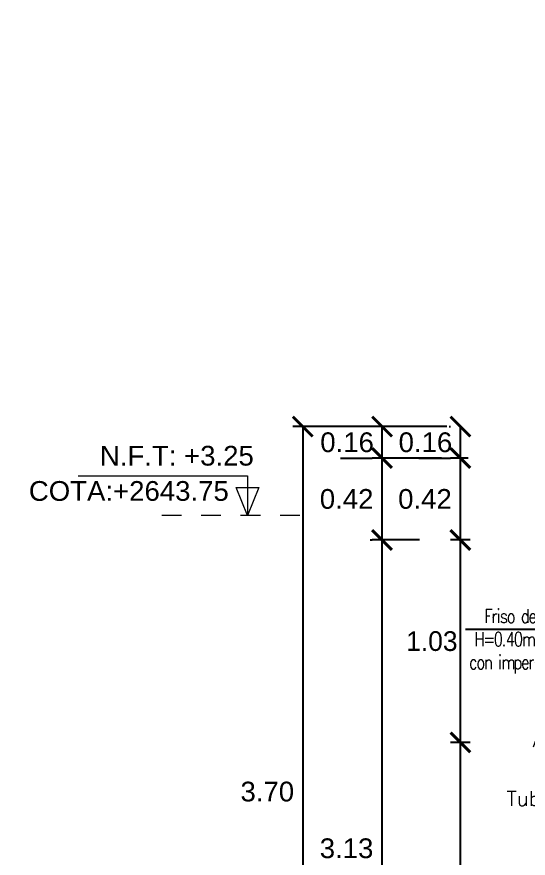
# Model space of a CAD drawing. Header units: millimetres. Extents: x -3570 to 5754, y -12788176 to 1214.
# Drawn here: x 3396.09 to 3398.682, y 1188.445 to 1192.709 of the extents above; entities that cross this region are included whole.
import ezdxf
from ezdxf import colors
from ezdxf.entities.mleader import LeaderData, LeaderLine
from ezdxf.enums import TextEntityAlignment as Align
from ezdxf.math import Vec2, Vec3

# ---------------------------------------------------------------- set-up
doc = ezdxf.new("R2010")
doc.units = ezdxf.units.MM
doc.linetypes.add('HIDDEN2', pattern=[4.7625, 3.175, -1.5875])
doc.linetypes.add('TRAZOS1', pattern=[0.15, 0.1, -0.05])
for name, color, linetype, lineweight in [('COTAS', 7, 'Continuous', 0), ('LINEAS ELEVACIONES', 252, 'Continuous', 0), ('PROYECCION', 1, 'HIDDEN2', 9), ('SGE_COTAS-01', 1, 'Continuous', 9), ('SGE_TEXTO-CHICOS-03', 3, 'Continuous', 9), ('TEXTOS-CHICOS-03', 3, 'Continuous', 5)]:
    doc.layers.add(name, color=color, linetype=linetype, lineweight=lineweight)
doc.styles.add('A-1', font='swissl.ttf', dxfattribs={"height": 0.07})
doc.styles.add('COTAS', font='arial.ttf')
doc.styles.add('ESC 1-50 C', font='arial.ttf', dxfattribs={"height": 0.075})
doc.styles.add('nemi', font='GOTHIC.TTF')
doc.styles.add('R80-50', font='romans.shx', dxfattribs={"width": 1.3, "height": 0.08})
doc.styles.add('ROMANS', font='romans.shx')
doc.dimstyles.new('1-50', dxfattribs={"dimtxt": 0.15, "dimasz": 0.07, "dimexe": 0.08, "dimexo": 0, "dimgap": 0.02, "dimtad": 1, "dimtoh": 1, "dimzin": 4, "dimdsep": 46, "dimtxsty": 'R80-50', "dimblk1": 'TICK1', "dimblk2": 'TICK1', "dimsah": 1, "dimcen": 0.09, "dimclrt": 3, "dimaunit": 1, "dimadec": 0, "dimazin": 0, "dimtfac": 1, "dimtix": 1, "dimtmove": 1, "dimatfit": 1, "dimldrblk": 'TICK1', "dimfxl": 0.6, "dimfxlon": 1, "dimtolj": 1, "dimtzin": 0, "dimarcsym": 0})
doc.dimstyles.new('COTA NEMI', dxfattribs={"dimscale": 0, "dimtxt": 0.1, "dimasz": 0.05, "dimexe": 0.04, "dimexo": 0.1, "dimgap": 0.022, "dimtad": 2, "dimtih": 1, "dimtoh": 1, "dimzin": 5, "dimdsep": 46, "dimtxsty": 'nemi', "dimblk": 'ARCHTICK', "dimcen": 0, "dimdle": 0.03, "dimclrd": 1, "dimclre": 1, "dimclrt": 256, "dimaunit": 1, "dimazin": 0, "dimtfac": 1, "dimtix": 1, "dimtmove": 0, "dimatfit": 3, "dimldrblk": 'ARCHTICK', "dimfxl": 0.05, "dimfxlon": 1, "dimtolj": 1, "dimtzin": 0, "dimlwd": -1, "dimlwe": -1, "dimarcsym": 0})
doc.dimstyles.new('Escala1_50', dxfattribs={"dimtxt": 0.1, "dimasz": 0.1, "dimexe": 0.05, "dimexo": 0.25, "dimgap": 0.05, "dimtad": 2, "dimtih": 1, "dimtoh": 1, "dimzin": 1, "dimdsep": 46, "dimtxsty": 'COTAS', "dimblk": 'ARCHTICK', "dimcen": 0.04, "dimclrd": 1, "dimclre": 1, "dimclrt": 7, "dimadec": 0, "dimazin": 0, "dimtfac": 1, "dimtmove": 2, "dimatfit": 3, "dimfxl": 1, "dimtolj": 1, "dimtzin": 4, "dimarcsym": 0})

# ---------------------------------------------------------------- blocks, each defined once
blk = doc.blocks.new('_ArchTick')
at = {"color": 0, "linetype": 'Continuous', "const_width": 0.15}
blk.add_lwpolyline([(-0.5, -0.5), (0.5, 0.5)], dxfattribs=at)
blk = doc.blocks.new('*D442')
at = {"layer": 'COTAS', "color": 1, "lineweight": -2, "transparency": 16777216}
for p, q in [((3398.3632, 1189.0313), (3398.2882, 1189.0313)), ((3398.3382, 1186.9313), (3398.3382, 1189.0313)), ((3398.377, 1186.9313), (3398.2882, 1186.9313))]:
    blk.add_line(p, q, dxfattribs=at)
at = {"layer": 'Defpoints', "color": 0, "lineweight": 30, "transparency": 16777216}
for p in [(3398.3382, 1189.0313), (3398.6132, 1189.0313), (3398.627, 1186.9313, -24926854.2474)]:
    blk.add_point(p, dxfattribs=at)
at = {"layer": 'COTAS', "color": 1, "lineweight": -2, "transparency": 16777216, "xscale": 0.1, "yscale": 0.1, "zscale": 0.1}
for p, rotation in [((3398.3382, 1189.0313), 90), ((3398.3382, 1186.9313), 270)]:
    blk.add_blockref('_ArchTick', p, dxfattribs=dict(at, rotation=rotation))
at = {"layer": 'COTAS', "color": 7, "transparency": 16777216, "insert": (3398.1576, 1187.9813), "char_height": 0.1, "attachment_point": 5, "style": 'COTAS'}
blk.add_mtext('\\A1;2.10', dxfattribs=at)
blk = doc.blocks.new('*D443')
at = {"layer": 'COTAS', "color": 1, "lineweight": -2, "transparency": 16777216}
for p, q in [((3398.377, 1190.4724), (3398.2882, 1190.4724)), ((3398.3382, 1190.0574), (3398.3382, 1190.4724)), ((3398.3632, 1190.0574), (3398.2882, 1190.0574))]:
    blk.add_line(p, q, dxfattribs=at)
at = {"layer": 'Defpoints', "color": 0, "lineweight": 30, "transparency": 16777216}
for p in [(3398.3382, 1190.4724), (3398.627, 1190.4724, -24926854.2474), (3398.6132, 1190.0574)]:
    blk.add_point(p, dxfattribs=at)
at = {"layer": 'COTAS', "color": 1, "lineweight": -2, "transparency": 16777216, "xscale": 0.1, "yscale": 0.1, "zscale": 0.1}
for p, rotation in [((3398.3382, 1190.4724), 90), ((3398.3382, 1190.0574), 270)]:
    blk.add_blockref('_ArchTick', p, dxfattribs=dict(at, rotation=rotation))
at = {"layer": 'COTAS', "color": 7, "transparency": 16777216, "insert": (3398.1588, 1190.2649), "char_height": 0.1, "attachment_point": 5, "style": 'COTAS'}
blk.add_mtext('\\A1;0.42', dxfattribs=at)
blk = doc.blocks.new('*D444')
at = {"layer": 'COTAS', "color": 1, "lineweight": -2, "transparency": 16777216}
for p, q in [((3398.2814, 1190.6321), (3398.2882, 1190.6321)), ((3398.3382, 1190.4724), (3398.3382, 1190.6321)), ((3398.127, 1190.4724), (3398.2882, 1190.4724))]:
    blk.add_line(p, q, dxfattribs=at)
at = {"layer": 'Defpoints', "color": 0, "lineweight": 30, "transparency": 16777216}
for p in [(3398.3382, 1190.6321), (3398.5314, 1190.6321), (3398.377, 1190.4724)]:
    blk.add_point(p, dxfattribs=at)
at = {"layer": 'COTAS', "color": 1, "lineweight": -2, "transparency": 16777216, "xscale": 0.1, "yscale": 0.1, "zscale": 0.1}
for p, rotation in [((3398.3382, 1190.6321), 90), ((3398.3382, 1190.4724), 270)]:
    blk.add_blockref('_ArchTick', p, dxfattribs=dict(at, rotation=rotation))
at = {"layer": 'COTAS', "color": 7, "transparency": 16777216, "insert": (3398.1611, 1190.5522), "char_height": 0.1, "attachment_point": 5, "style": 'COTAS'}
blk.add_mtext('\\A1;0.16', dxfattribs=at)
blk = doc.blocks.new('*D445')
at = {"layer": 'COTAS', "color": 1, "lineweight": -2, "transparency": 16777216}
for p, q in [((3397.8816, 1190.0574), (3397.8912, 1190.0574)), ((3397.9412, 1186.9313), (3397.9412, 1190.0574)), ((3398.0365, 1186.9313), (3397.8912, 1186.9313))]:
    blk.add_line(p, q, dxfattribs=at)
at = {"layer": 'Defpoints', "color": 0, "lineweight": 30, "transparency": 16777216}
for p in [(3397.9412, 1190.0574), (3398.1316, 1190.0574), (3398.2865, 1186.9313, -24926854.2474)]:
    blk.add_point(p, dxfattribs=at)
at = {"layer": 'COTAS', "color": 1, "lineweight": -2, "transparency": 16777216, "xscale": 0.1, "yscale": 0.1, "zscale": 0.1}
for p, rotation in [((3397.9412, 1190.0574), 90), ((3397.9412, 1186.9313), 270)]:
    blk.add_blockref('_ArchTick', p, dxfattribs=dict(at, rotation=rotation))
at = {"layer": 'COTAS', "color": 7, "transparency": 16777216, "insert": (3397.7614, 1188.4943), "char_height": 0.1, "attachment_point": 5, "style": 'COTAS'}
blk.add_mtext('\\A1;3.13', dxfattribs=at)
blk = doc.blocks.new('*D426')
at = {"layer": 'COTAS', "color": 1, "lineweight": -2, "transparency": 16777216}
for p, q in [((3398.2418, 1190.4724), (3397.8912, 1190.4724)), ((3397.9412, 1190.0574), (3397.9412, 1190.4724)), ((3398.1316, 1190.0574), (3397.8912, 1190.0574))]:
    blk.add_line(p, q, dxfattribs=at)
at = {"layer": 'Defpoints', "color": 0, "lineweight": 30, "transparency": 16777216}
for p in [(3397.9412, 1190.4724), (3398.4918, 1190.4724, 24926854.2474), (3398.3816, 1190.0574, 24926854.2474)]:
    blk.add_point(p, dxfattribs=at)
at = {"layer": 'COTAS', "color": 1, "lineweight": -2, "transparency": 16777216, "xscale": 0.1, "yscale": 0.1, "zscale": 0.1}
for p, rotation in [((3397.9412, 1190.4724), 90), ((3397.9412, 1190.0574), 270)]:
    blk.add_blockref('_ArchTick', p, dxfattribs=dict(at, rotation=rotation))
at = {"layer": 'COTAS', "color": 7, "transparency": 16777216, "insert": (3397.7618, 1190.2649), "char_height": 0.1, "attachment_point": 5, "style": 'COTAS'}
blk.add_mtext('\\A1;0.42', dxfattribs=at)
blk = doc.blocks.new('*D427')
at = {"layer": 'COTAS', "color": 1, "lineweight": -2, "transparency": 16777216}
for p, q in [((3398.2693, 1190.6321), (3397.4895, 1190.6321)), ((3397.5395, 1190.6321), (3397.5395, 1186.9313)), ((3397.8741, 1186.9313), (3397.4895, 1186.9313))]:
    blk.add_line(p, q, dxfattribs=at)
at = {"layer": 'Defpoints', "color": 0, "lineweight": 30, "transparency": 16777216}
for p in [(3398.5193, 1190.6321), (3397.5395, 1186.9313), (3398.1241, 1186.9313, -24926854.2474)]:
    blk.add_point(p, dxfattribs=at)
at = {"layer": 'COTAS', "color": 1, "lineweight": -2, "transparency": 16777216, "xscale": 0.1, "yscale": 0.1, "zscale": 0.1}
for p, rotation in [((3397.5395, 1190.6321), 90), ((3397.5395, 1186.9313), 270)]:
    blk.add_blockref('_ArchTick', p, dxfattribs=dict(at, rotation=rotation))
at = {"layer": 'COTAS', "color": 7, "transparency": 16777216, "insert": (3397.3598, 1188.7817), "char_height": 0.1, "attachment_point": 5, "style": 'COTAS'}
blk.add_mtext('\\A1;3.70', dxfattribs=at)
blk = doc.blocks.new('*D441')
at = {"layer": 'COTAS', "color": 1, "lineweight": -2, "transparency": 16777216}
for p, q in [((3398.1816, 1190.6321), (3397.8912, 1190.6321)), ((3397.9412, 1190.4724), (3397.9412, 1190.6321)), ((3397.73, 1190.4724), (3397.8912, 1190.4724))]:
    blk.add_line(p, q, dxfattribs=at)
at = {"layer": 'Defpoints', "color": 0, "lineweight": 30, "transparency": 16777216}
for p in [(3397.9412, 1190.6321), (3398.4316, 1190.6321, 24926854.2474), (3397.98, 1190.4724)]:
    blk.add_point(p, dxfattribs=at)
at = {"layer": 'COTAS', "color": 1, "lineweight": -2, "transparency": 16777216, "xscale": 0.1, "yscale": 0.1, "zscale": 0.1}
for p, rotation in [((3397.9412, 1190.6321), 90), ((3397.9412, 1190.4724), 270)]:
    blk.add_blockref('_ArchTick', p, dxfattribs=dict(at, rotation=rotation))
at = {"layer": 'COTAS', "color": 7, "transparency": 16777216, "insert": (3397.7641, 1190.5522), "char_height": 0.1, "attachment_point": 5, "style": 'COTAS'}
blk.add_mtext('\\A1;0.16', dxfattribs=at)
blk = doc.blocks.new('TICK1')
at = {"layer": 'COTAS', "ltscale": 0.5}
blk.add_line((-1, 0), (1, 0), dxfattribs=at)
at = {"layer": 'COTAS', "color": 4, "ltscale": 0.5}
blk.add_line((-0.354, -0.354), (0.354, 0.354), dxfattribs=at)
blk = doc.blocks.new('*D500')
at = {"color": 1, "transparency": 16777216}
for p, q in [((3398.3882, 1190.0574), (3398.2982, 1190.0574)), ((3398.3382, 1189.0013), (3398.3382, 1190.0874)), ((3398.3882, 1189.0313), (3398.2982, 1189.0313))]:
    blk.add_line(p, q, dxfattribs=at)
at = {"layer": 'Defpoints', "color": 0, "lineweight": 30, "transparency": 16777216}
for p in [(3398.3382, 1190.0574), (3398.6132, 1190.0574), (3398.6132, 1189.0313)]:
    blk.add_point(p, dxfattribs=at)
at = {"color": 1, "transparency": 16777216, "xscale": 0.05, "yscale": 0.05, "zscale": 0.05}
for p, rotation in [((3398.3382, 1190.0574), 90), ((3398.3382, 1189.0313), 270)]:
    blk.add_blockref('_ArchTick', p, dxfattribs=dict(at, rotation=rotation))
at = {"transparency": 16777216, "insert": (3398.1937, 1189.5443), "char_height": 0.1, "attachment_point": 5, "style": 'nemi'}
blk.add_mtext('\\A1;1.03', dxfattribs=at)

msp = doc.modelspace()

# ---------------------------------------------------------------- linework, layer by layer
at = {"layer": 'LINEAS ELEVACIONES', "elevation": -99722248.4331}
msp.add_lwpolyline([(3396.4013, 1190.3825), (3397.2592, 1190.3825), (3397.2592, 1190.1813), (3397.2014, 1190.3234), (3397.3171, 1190.3234), (3397.2592, 1190.1813)], dxfattribs=at)
at = {"layer": 'PROYECCION', "linetype": 'TRAZOS1'}
msp.add_line((3397.5246, 1190.1813, -99722248.4331), (3396.725, 1190.1813, -99722248.4331), dxfattribs=at)

# ---------------------------------------------------------------- texts
at = {"layer": 'SGE_TEXTO-CHICOS-03', "insert": (3398.7443, 1189.3801, -99722248.4331), "char_height": 0.07, "width": 0.829619, "attachment_point": 8, "style": 'ROMANS'}
msp.add_mtext('{\\W0.8;\\T0.8;Friso de concreto H=0.40m Tarrajeado con impermeabilizante}', dxfattribs=at)
at = {"layer": 'TEXTOS-CHICOS-03', "style": 'A-1'}
for s, p in [('N.F.T: +3.25', (3396.5112, 1190.4845, -99722248.4331)), ('COTA:+2643.75', (3396.1513, 1190.3059, -99722248.4331))]:
    msp.add_text(s, height=0.1, dxfattribs=at).set_placement(p, align=Align.MIDDLE_LEFT)

# ---------------------------------------------------------------- dimensions: what is measured, and where the dimension line sits
dim = msp.add_aligned_dim(p1=(3398.6132, 1189.0313, -99722248.4331), p2=(3398.6132, 1190.0574, -99722248.4331), distance=0.275, dimstyle='COTA NEMI', override={"dimscale": 1})
dim.commit()
dim.dimension.update_dxf_attribs({"geometry": '*D500', "text_midpoint": (3398.1937, 1189.5443, -99722248.4331)})
at = {"layer": 'COTAS', "color": 9, "true_color": 0xc7c8ca}
for base, p1, p2, picture, middle in [((3397.5395, 1186.9313, -99722248.4331), (3398.5193, 1190.6321, -99722248.4331), (3398.1241, 1186.9313, -124649102.6805), '*D427', (3397.3598, 1188.7817, -99722248.4331)), ((3397.9412, 1190.6321, -99722248.4331), (3397.98, 1190.4724, -99722248.4331), (3398.4316, 1190.6321, -74795394.1857), '*D441', (3397.7641, 1190.5522, -99722248.4331)), ((3398.3382, 1190.6321, -99722248.4331), (3398.377, 1190.4724, -99722248.4331), (3398.5314, 1190.6321, -99722248.4331), '*D444', (3398.1611, 1190.5522, -99722248.4331)), ((3397.9411954081, 1190.472360375, -99722248.4330861419), (3398.3816320681, 1190.057360375, -74795394.1857011765), (3398.4918097082, 1190.472360375, -74795394.1857011765), '*D426', (3397.7618297874, 1190.264860375, -99722248.4330861419)), ((3398.3381714589, 1190.472360375, -99722248.4330861419), (3398.6131549919, 1190.057360375, -99722248.4330861419), (3398.6269790702, 1190.472360375, -124649102.6804711074), '*D443', (3398.1588058382, 1190.264860375, -99722248.4330861419)), ((3397.9412, 1190.0574, -99722248.4331), (3398.2865, 1186.9313, -124649102.6805), (3398.1316, 1190.0574, -99722248.4331), '*D445', (3397.7614, 1188.4943, -99722248.4331)), ((3398.3382, 1189.0313, -99722248.4331), (3398.627, 1186.9313, -124649102.6805), (3398.6132, 1189.0313, -99722248.4331), '*D442', (3398.1576, 1187.9813, -99722248.4331))]:
    dim = msp.add_linear_dim(base=base, p1=p1, p2=p2, angle=90, dimstyle='Escala1_50', dxfattribs=at)
    dim.commit()
    dim.dimension.update_dxf_attribs({"geometry": picture, "text_midpoint": middle})

# ---------------------------------------------------------------- leaders
at = {"layer": 'SGE_COTAS-01', "lineweight": 5}
msp.add_leader([(3399.1157, 1189.8398, -99722248.4331), (3399.1151, 1189.6032, -99722248.4331), (3398.3637, 1189.6032, -99722248.4331)], dimstyle='1-50', override={"dimasz": 0.1, "dimse1": 1}, dxfattribs=at)
at = {"layer": 'SGE_TEXTO-CHICOS-03'}
ml = msp.add_multileader_mtext('Standard', dxfattribs=at)
ml.set_content('{\\Fromans|c0;Abrazadera }', color=256, style='ESC 1-50 C')
ml.set_leader_properties()
ml.build(insert=Vec2(0, 0))
ml.multileader.update_dxf_attribs({"text_left_attachment_type": 2, "text_right_attachment_type": 2, "dogleg_length": 0.1, "arrow_head_size": 0.07})
ctx = ml.context
ctx.base_point, ctx.char_height, ctx.arrow_head_size, ctx.landing_gap_size, ctx.plane_origin = Vec3(3398.6402, 1189.0444, -199444695.0946), 0.075, 0.07, 0.02, Vec3(3397.9944, 1188.0862, -199444695.0946)
ctx.left_attachment, ctx.right_attachment, ctx.text_align_type = 2, 2, 2
notes = []
notes.append((ctx, [(1, (1, 1, 0), (3399.3338, 1189.0444, -199444695.0946), (-1, 0), 0.05, [(0, [(3399.445, 1189.2763, -199444695.0946)], 0, [])])]))
ctx.mtext.insert, ctx.mtext.width, ctx.mtext.alignment, ctx.mtext.flow_direction = Vec3(3399.2638, 1189.0819, -199444695.0946), 1.17898, 3, 5
ml = msp.add_multileader_mtext('Standard', dxfattribs=at)
ml.set_content('{\\Fromans|c0;Tubería de 4"}', color=256, style='ESC 1-50 C')
ml.set_leader_properties()
ml.build(insert=Vec2(0, 0))
ml.multileader.update_dxf_attribs({"text_left_attachment_type": 2, "text_right_attachment_type": 2, "dogleg_length": 0.1, "arrow_head_size": 0.07})
ctx = ml.context
ctx.base_point, ctx.char_height, ctx.arrow_head_size, ctx.landing_gap_size, ctx.plane_origin = Vec3(3398.4463, 1188.7401, -199444695.0946), 0.075, 0.07, 0.02, Vec3(3397.8035, 1187.7819, -199444695.0946)
ctx.left_attachment, ctx.right_attachment, ctx.text_align_type = 2, 2, 2
notes.append((ctx, [(1, (1, 1, 0), (3399.3399, 1188.7401, -199444695.0946), (-1, 0), 0.05, [(0, [(3399.5243, 1188.8591, -199444695.0946)], 0, [])])]))
ctx.mtext.insert, ctx.mtext.width, ctx.mtext.alignment, ctx.mtext.flow_direction = Vec3(3399.2699, 1188.7847, -199444695.0946), 1.17898, 3, 5
for ctx, leaders in notes:
    for number, flags, end, landing, length, lines in leaders:
        leader = LeaderData()
        leader.index, (leader.has_last_leader_line, leader.has_dogleg_vector, leader.attachment_direction) = number, flags
        leader.last_leader_point, leader.dogleg_vector, leader.dogleg_length = Vec3(end), Vec3(landing), length
        for number, points, colour, breaks in lines:
            line = LeaderLine()
            line.index, line.vertices, line.color, line.breaks = number, Vec3.list(points), colors.encode_raw_color(colour), breaks
            leader.lines.append(line)
        ctx.leaders.append(leader)

doc.saveas('drawing.dxf')
